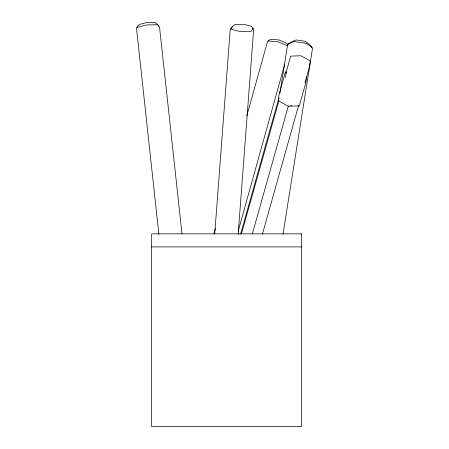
<?xml version="1.0" encoding="UTF-8"?>
<svg xmlns="http://www.w3.org/2000/svg" width="449" height="449" viewBox="0 0 449 449"><rect width="100%" height="100%" fill="white"/><g stroke="black" fill="none" stroke-linecap="round" stroke-linejoin="round"><path stroke-width="0.67" d="M214.717 234.041L230.242 29.286L232.256 26.682M238.133 234.457L253.707 29L252.411 28.674M285.441 77.559L286.249 71.947M306.661 76.801L305.791 82.835L299.303 105.885L288.314 106.278L278.189 100.632L279.053 94.599L285.542 71.554M279.884 93.42L287.686 44.266L294.157 41.566L306.6 43.418L312.571 47.97L283.005 234.187M288.555 44.395L288.685 43.575L291.446 41.942L296.194 39.961L305.32 41.319L309.703 44.659L311.831 47.016L311.701 47.841M213.881 233.895L215.385 228.496M246.81 115.803L267.699 40.898L278.228 41.864L287.512 45.792M268.435 41.207L268.665 40.388L271.286 39.276L279.009 39.983L286.731 43.25L287.871 44.883M238.133 231.33L284.801 63.977M240.658 233.912L279.003 97.691M285.8 73.546L290.699 56.125L300.925 55.76L310.349 61.008L309.541 66.626L305.011 82.706M241.371 234.131L278.952 100.604M252.31 233.985L288.376 105.857M262.345 234.294L298.602 105.493M290.419 105.784L291.783 105.734M151.655 246.916L301.532 246.916M158.637 26.171L157.133 24.038L154.956 22.45L146.481 22.635L139.184 24.504L137.141 26.637L137.237 27.501M181.991 233.862L159.535 27.013L157.925 24.723L146.368 24.976L136.429 27.518L158.884 234.361M231.123 28.416L231.055 29.275L240.097 31.57L251.013 31.436L252.888 29.011L252.955 28.152L250.806 26.098L243.672 24.291L235.063 24.398L232.997 25.991L231.123 28.416M301.532 233.85L151.655 233.85L151.655 426.55L301.532 426.55L301.532 233.85"/></g></svg>
